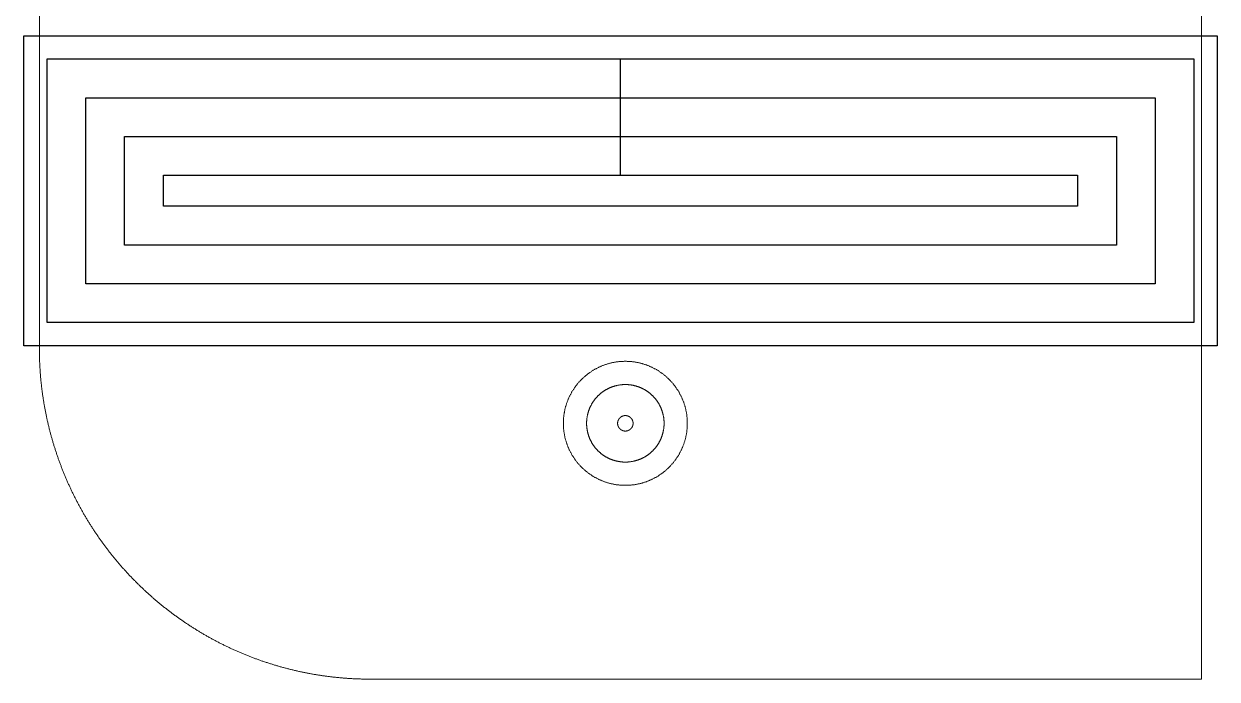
# Model space of a CAD drawing. Header units: millimetres. Extents: x 64 to 413, y 70 to 397.
# Drawn here: x 66.3 to 143.3, y 217.4 to 259.7 of the extents above; entities that cross this region are included whole.
import ezdxf

# ---------------------------------------------------------------- set-up
doc = ezdxf.new("R2010")
doc.units = ezdxf.units.MM
doc.layers.add('BOT_Full_CutOut_90', color=7, linetype='Continuous')
doc.layers.add('TOP_Full_CutOut_90_1', color=7, linetype='Continuous', lineweight=18)
doc.layers.add('TOP_Full_CutOut_90_2', color=7, linetype='Continuous', lineweight=18)

# ---------------------------------------------------------------- blocks, each defined once
blk = doc.blocks.new('Block')
at = {"layer": 'BOT_Full_CutOut_90'}
blk.add_lwpolyline([(104.778869, 249.946576), (134.278869, 249.946576), (134.278869, 247.946576), (75.278869, 247.946576), (75.278869, 249.946576), (104.778869, 249.946576), (104.778869, 252.446576), (136.778869, 252.446576), (136.778869, 245.446576), (72.778869, 245.446576), (72.778869, 252.446576), (104.778869, 252.446576), (104.778869, 254.946576), (139.278869, 254.946576), (139.278869, 242.946576), (70.278869, 242.946576), (70.278869, 254.946576), (104.778869, 254.946576), (104.778869, 257.446576), (141.778869, 257.446576), (141.778869, 240.446576), (67.778869, 240.446576), (67.778869, 257.446576), (104.778869, 257.446576)], dxfattribs=at)

msp = doc.modelspace()

# ---------------------------------------------------------------- linework, layer by layer
at = {"layer": 'BOT_Full_CutOut_90'}
msp.add_lwpolyline([(143.278869, 238.946576), (66.278869, 238.946576), (66.278869, 258.946576), (143.278869, 258.946576), (143.278869, 238.946576)], dxfattribs=at)
at = {"layer": 'TOP_Full_CutOut_90_1'}
for points in [[(109.091437, 233.946576), (109.091218, 233.904689), (109.09056, 233.862808), (109.089463, 233.820932), (109.087929, 233.779071), (109.085956, 233.737236), (109.083544, 233.695417), (109.080695, 233.653623), (109.077409, 233.611865), (109.073686, 233.570149), (109.069525, 233.528469), (109.064928, 233.486829), (109.059896, 233.445246), (109.054428, 233.403714), (109.048526, 233.362244), (109.042192, 233.320846), (109.035422, 233.279509), (109.028219, 233.238239), (109.020587, 233.197057), (109.012522, 233.155956), (109.004027, 233.114932), (108.995105, 233.074009), (108.985753, 233.033178), (108.975974, 232.992445), (108.965771, 232.951825), (108.955142, 232.911308), (108.944089, 232.870906), (108.932613, 232.830622), (108.920716, 232.790457), (108.908399, 232.75042), (108.895663, 232.710514), (108.882511, 232.670745), (108.868945, 232.631121), (108.854962, 232.591635), (108.840566, 232.552297), (108.825761, 232.513116), (108.810544, 232.474086), (108.79492, 232.43522), (108.778893, 232.396527), (108.762458, 232.357997), (108.74562, 232.319639), (108.728385, 232.281467), (108.710748, 232.243471), (108.692713, 232.205661), (108.674287, 232.168048), (108.655466, 232.130627), (108.636253, 232.093401), (108.616655, 232.056386), (108.596666, 232.019574), (108.576295, 231.982972), (108.555543, 231.94659), (108.534409, 231.910425), (108.512899, 231.874484), (108.491011, 231.838766), (108.468753, 231.803282), (108.446124, 231.768036), (108.423126, 231.733024), (108.399766, 231.69826), (108.376039, 231.663739), (108.351953, 231.629467), (108.327508, 231.595448), (108.302711, 231.561691), (108.277564, 231.528197), (108.252065, 231.494967), (108.226218, 231.462003), (108.200027, 231.429311), (108.173496, 231.396897), (108.146627, 231.364763), (108.119423, 231.33291), (108.091888, 231.301346), (108.064025, 231.270073), (108.035833, 231.239092), (108.007317, 231.208405), (107.978484, 231.17802), (107.949338, 231.147943), (107.919874, 231.118171), (107.890099, 231.088706), (107.860017, 231.059554), (107.829632, 231.03072), (107.798951, 231.002209), (107.76797, 230.974019), (107.736691, 230.94615), (107.705128, 230.918616), (107.673278, 230.891413), (107.641142, 230.864543), (107.608729, 230.838014), (107.576039, 230.811824), (107.543077, 230.785978), (107.509845, 230.760479), (107.476346, 230.735327), (107.442589, 230.71053), (107.408572, 230.686086), (107.374301, 230.662), (107.339786, 230.638279), (107.305018, 230.614916), (107.270005, 230.591917), (107.234754, 230.569286), (107.199271, 230.547027), (107.163563, 230.525145), (107.127619, 230.503634), (107.09145, 230.482498), (107.055064, 230.461744), (107.018466, 230.441374), (106.981654, 230.421386), (106.944635, 230.401785), (106.907415, 230.382575), (106.869993, 230.363754), (106.832377, 230.345326), (106.794569, 230.327292), (106.756573, 230.309655), (106.718399, 230.292419), (106.680047, 230.275583), (106.641516, 230.259149), (106.602818, 230.243119), (106.563952, 230.227496), (106.524925, 230.212279), (106.485745, 230.197474), (106.446408, 230.183079), (106.406923, 230.169097), (106.367291, 230.155528), (106.327522, 230.142375), (106.287621, 230.129641), (106.247584, 230.117324), (106.207421, 230.105427), (106.167139, 230.093953), (106.126736, 230.0829), (106.086217, 230.07227), (106.04559, 230.062065), (106.004862, 230.052287), (105.964032, 230.042936), (105.923105, 230.034012), (105.882089, 230.025519), (105.840984, 230.017454), (105.799796, 230.00982), (105.758536, 230.002619), (105.717199, 229.99585), (105.67579, 229.989514), (105.634321, 229.983611), (105.592794, 229.978144), (105.551211, 229.973112), (105.509577, 229.968516), (105.467897, 229.964356), (105.42617, 229.960632), (105.384412, 229.957345), (105.342629, 229.954496), (105.300809, 229.952086), (105.258964, 229.950112), (105.217108, 229.948577), (105.175232, 229.947481), (105.133351, 229.946822), (105.091464, 229.946604), (105.049578, 229.946822), (105.007697, 229.947481), (104.965821, 229.948577), (104.923965, 229.950112), (104.88212, 229.952086), (104.8403, 229.954496), (104.798517, 229.957345), (104.756759, 229.960632), (104.715032, 229.964356), (104.673352, 229.968516), (104.631718, 229.973112), (104.590135, 229.978144), (104.548608, 229.983611), (104.507139, 229.989514), (104.46573, 229.99585), (104.424393, 230.002619), (104.383133, 230.00982), (104.341945, 230.017454), (104.30084, 230.025519), (104.259824, 230.034012), (104.218897, 230.042936), (104.178067, 230.052287), (104.137339, 230.062065), (104.096712, 230.07227), (104.056193, 230.0829), (104.01579, 230.093953), (103.975508, 230.105427), (103.935345, 230.117324), (103.895308, 230.129641), (103.855407, 230.142375), (103.815638, 230.155528), (103.776006, 230.169097), (103.736521, 230.183079), (103.697184, 230.197474), (103.658004, 230.212279), (103.618977, 230.227496), (103.580111, 230.243119), (103.541413, 230.259149), (103.502882, 230.275583), (103.46453, 230.292419), (103.426356, 230.309655), (103.38836, 230.327292), (103.350552, 230.345326), (103.312936, 230.363754), (103.275514, 230.382575), (103.238294, 230.401785), (103.201275, 230.421386), (103.164463, 230.441374), (103.127865, 230.461744), (103.091479, 230.482498), (103.05531, 230.503634), (103.019366, 230.525145), (102.983658, 230.547027), (102.948175, 230.569286), (102.912924, 230.591917), (102.877911, 230.614916), (102.843143, 230.638279), (102.808628, 230.662), (102.774357, 230.686086), (102.74034, 230.71053), (102.706583, 230.735327), (102.673084, 230.760479), (102.639852, 230.785978), (102.60689, 230.811824), (102.5742, 230.838014), (102.541787, 230.864543), (102.509651, 230.891413), (102.477801, 230.918616), (102.446238, 230.94615), (102.414959, 230.974019), (102.383978, 231.002209), (102.353297, 231.03072), (102.322912, 231.059554), (102.29283, 231.088706), (102.263055, 231.118171), (102.233591, 231.147943), (102.204445, 231.17802), (102.175612, 231.208405), (102.147096, 231.239092), (102.118904, 231.270073), (102.091041, 231.301346), (102.063506, 231.33291), (102.036302, 231.364763), (102.009433, 231.396897), (101.982902, 231.429311), (101.956711, 231.462003), (101.930864, 231.494967), (101.905365, 231.528197), (101.880218, 231.561691), (101.855421, 231.595448), (101.830976, 231.629467), (101.80689, 231.663739), (101.783163, 231.69826), (101.759803, 231.733024), (101.736805, 231.768036), (101.714176, 231.803282), (101.691918, 231.838766), (101.67003, 231.874484), (101.64852, 231.910425), (101.627386, 231.94659), (101.606634, 231.982972), (101.586263, 232.019574), (101.566274, 232.056386), (101.546676, 232.093401), (101.527463, 232.130627), (101.508642, 232.168048), (101.490216, 232.205661), (101.472181, 232.243471), (101.454544, 232.281467), (101.437309, 232.319639), (101.420471, 232.357997), (101.404036, 232.396527), (101.388009, 232.43522), (101.372385, 232.474086), (101.357168, 232.513116), (101.342363, 232.552297), (101.327967, 232.591635), (101.313984, 232.631121), (101.300418, 232.670745), (101.287266, 232.710514), (101.27453, 232.75042), (101.262213, 232.790457), (101.250316, 232.830622), (101.23884, 232.870906), (101.227787, 232.911308), (101.217158, 232.951825), (101.206955, 232.992445), (101.197176, 233.033178), (101.187824, 233.074009), (101.178902, 233.114932), (101.170407, 233.155956), (101.162342, 233.197057), (101.15471, 233.238239), (101.147507, 233.279509), (101.140737, 233.320846), (101.134403, 233.362244), (101.128501, 233.403714), (101.123033, 233.445246), (101.118001, 233.486829), (101.113404, 233.528469), (101.109243, 233.570149), (101.10552, 233.611865), (101.102234, 233.653623), (101.099385, 233.695417), (101.096973, 233.737236), (101.095, 233.779071), (101.093466, 233.820932), (101.092369, 233.862808), (101.091711, 233.904689), (101.091492, 233.946576), (101.091711, 233.988463), (101.092369, 234.030343), (101.093466, 234.07222), (101.095, 234.114081), (101.096973, 234.155916), (101.099385, 234.197735), (101.102234, 234.239528), (101.10552, 234.281286), (101.109244, 234.323003), (101.113404, 234.364684), (101.118001, 234.406323), (101.123033, 234.447906), (101.128501, 234.489438), (101.134403, 234.530908), (101.140737, 234.572306), (101.147507, 234.613643), (101.15471, 234.654913), (101.162342, 234.696095), (101.170407, 234.737196), (101.178902, 234.77822), (101.187824, 234.819143), (101.197176, 234.859974), (101.206955, 234.900707), (101.217158, 234.941327), (101.227787, 234.981844), (101.23884, 235.022246), (101.250316, 235.06253), (101.262213, 235.102695), (101.27453, 235.142732), (101.287266, 235.182638), (101.300418, 235.222407), (101.313984, 235.262031), (101.327967, 235.301517), (101.342363, 235.340855), (101.357168, 235.380036), (101.372385, 235.419066), (101.388009, 235.457932), (101.404036, 235.496625), (101.42047, 235.535153), (101.437309, 235.573512), (101.454545, 235.611687), (101.472181, 235.649681), (101.490216, 235.687491), (101.508642, 235.725104), (101.527462, 235.762523), (101.546676, 235.79975), (101.566274, 235.836766), (101.586263, 235.873577), (101.606635, 235.910182), (101.627386, 235.946562), (101.64852, 235.982727), (101.67003, 236.018668), (101.691917, 236.054384), (101.714176, 236.089869), (101.736805, 236.125116), (101.759801, 236.160125), (101.783165, 236.194894), (101.806891, 236.229416), (101.830974, 236.263683), (101.855421, 236.297703), (101.880218, 236.331461), (101.905365, 236.364954), (101.930866, 236.398188), (101.956711, 236.431149), (101.982902, 236.463841), (102.009433, 236.496255), (102.036302, 236.528389), (102.063506, 236.560242), (102.091041, 236.591806), (102.118904, 236.623079), (102.147096, 236.65406), (102.175612, 236.684747), (102.204442, 236.715129), (102.233591, 236.745208), (102.263057, 236.774984), (102.29283, 236.804446), (102.322912, 236.833598), (102.353297, 236.862432), (102.383978, 236.890943), (102.414959, 236.919133), (102.446238, 236.947002), (102.477801, 236.974536), (102.509651, 237.001739), (102.541787, 237.028609), (102.5742, 237.055138), (102.60689, 237.081328), (102.639852, 237.107174), (102.673084, 237.132673), (102.706583, 237.157825), (102.74034, 237.182622), (102.774354, 237.207063), (102.808624, 237.231149), (102.843146, 237.254875), (102.877915, 237.278239), (102.912924, 237.301235), (102.948171, 237.323864), (102.983654, 237.346122), (103.01937, 237.368009), (103.055314, 237.38952), (103.091479, 237.410654), (103.127865, 237.431408), (103.164463, 237.451778), (103.201275, 237.471766), (103.238294, 237.491367), (103.275514, 237.510577), (103.312936, 237.529398), (103.350552, 237.547826), (103.38836, 237.56586), (103.426356, 237.583497), (103.46453, 237.600733), (103.502882, 237.617569), (103.541409, 237.634002), (103.580111, 237.650032), (103.618981, 237.665658), (103.657999, 237.680871), (103.697184, 237.695677), (103.736526, 237.710074), (103.776006, 237.724055), (103.815638, 237.737624), (103.855407, 237.750777), (103.895308, 237.763511), (103.935345, 237.775828), (103.975508, 237.787725), (104.01579, 237.799199), (104.056193, 237.810252), (104.096712, 237.820882), (104.137339, 237.831087), (104.178067, 237.840865), (104.218897, 237.850216), (104.259824, 237.85914), (104.30084, 237.867633), (104.341945, 237.875698), (104.383133, 237.883332), (104.424393, 237.890533), (104.46573, 237.897302), (104.507139, 237.903638), (104.548608, 237.909541), (104.590135, 237.915008), (104.631718, 237.92004), (104.673352, 237.924636), (104.715032, 237.928796), (104.756754, 237.93252), (104.798517, 237.935806), (104.840305, 237.938656), (104.88212, 237.941066), (104.923965, 237.94304), (104.965821, 237.944575), (105.007691, 237.945671), (105.049578, 237.946329), (105.091464, 237.946548), (105.133351, 237.946329), (105.175238, 237.945671), (105.217108, 237.944575), (105.258964, 237.94304), (105.300809, 237.941066), (105.342624, 237.938656), (105.384412, 237.935806), (105.426175, 237.93252), (105.467897, 237.928796), (105.509577, 237.924636), (105.551211, 237.92004), (105.592794, 237.915008), (105.634321, 237.909541), (105.67579, 237.903638), (105.717199, 237.897302), (105.758536, 237.890533), (105.799796, 237.883332), (105.840984, 237.875698), (105.882089, 237.867633), (105.923105, 237.85914), (105.964032, 237.850216), (106.004862, 237.840865), (106.04559, 237.831087), (106.086217, 237.820882), (106.126736, 237.810252), (106.167139, 237.799199), (106.207421, 237.787725), (106.247584, 237.775828), (106.287621, 237.763511), (106.327522, 237.750777), (106.367291, 237.737624), (106.406923, 237.724055), (106.446403, 237.710074), (106.485745, 237.695677), (106.52493, 237.680871), (106.563948, 237.665658), (106.602818, 237.650032), (106.64152, 237.634002), (106.680047, 237.617569), (106.718399, 237.600733), (106.756573, 237.583497), (106.794569, 237.56586), (106.832377, 237.547826), (106.869993, 237.529398), (106.907415, 237.510577), (106.944635, 237.491367), (106.981654, 237.471766), (107.018466, 237.451778), (107.055064, 237.431408), (107.09145, 237.410654), (107.127615, 237.38952), (107.163559, 237.368009), (107.199275, 237.346122), (107.234758, 237.323864), (107.270005, 237.301235), (107.305014, 237.278239), (107.339783, 237.254875), (107.374305, 237.231149), (107.408575, 237.207063), (107.442589, 237.182622), (107.476346, 237.157825), (107.509845, 237.132673), (107.543077, 237.107174), (107.576039, 237.081328), (107.608729, 237.055138), (107.641142, 237.028609), (107.673278, 237.001739), (107.705128, 236.974536), (107.736691, 236.947002), (107.76797, 236.919133), (107.798951, 236.890943), (107.829632, 236.862432), (107.860017, 236.833598), (107.890099, 236.804446), (107.919872, 236.774984), (107.949338, 236.745208), (107.978487, 236.715129), (108.007317, 236.684747), (108.035833, 236.65406), (108.064025, 236.623079), (108.091888, 236.591806), (108.119423, 236.560242), (108.146627, 236.528389), (108.173496, 236.496255), (108.200027, 236.463841), (108.226218, 236.431149), (108.252063, 236.398188), (108.277564, 236.364954), (108.302711, 236.331461), (108.327508, 236.297703), (108.351955, 236.263683), (108.376038, 236.229416), (108.399764, 236.194894), (108.423128, 236.160125), (108.446124, 236.125116), (108.468753, 236.089869), (108.491012, 236.054384), (108.512899, 236.018668), (108.534409, 235.982727), (108.555543, 235.946562), (108.576294, 235.910182), (108.596666, 235.873577), (108.616655, 235.836766), (108.636253, 235.79975), (108.655467, 235.762523), (108.674287, 235.725104), (108.692713, 235.687491), (108.710748, 235.649681), (108.728384, 235.611687), (108.74562, 235.573512), (108.762459, 235.535153), (108.778893, 235.496625), (108.79492, 235.457932), (108.810544, 235.419066), (108.825761, 235.380036), (108.840566, 235.340855), (108.854962, 235.301517), (108.868945, 235.262031), (108.882511, 235.222407), (108.895663, 235.182638), (108.908399, 235.142732), (108.920716, 235.102695), (108.932613, 235.06253), (108.944089, 235.022246), (108.955142, 234.981844), (108.965771, 234.941327), (108.975974, 234.900707), (108.985753, 234.859974), (108.995105, 234.819143), (109.004027, 234.77822), (109.012522, 234.737196), (109.020587, 234.696095), (109.028219, 234.654913), (109.035422, 234.613643), (109.042192, 234.572306), (109.048526, 234.530908), (109.054428, 234.489438), (109.059896, 234.447906), (109.064928, 234.406323), (109.069525, 234.364684), (109.073685, 234.323003), (109.077409, 234.281286), (109.080695, 234.239528), (109.083544, 234.197735), (109.085956, 234.155916), (109.087929, 234.114081), (109.089463, 234.07222), (109.09056, 234.030343), (109.091218, 233.988463), (109.091437, 233.946576)], [(107.591416, 233.946576), (107.591279, 233.920397), (107.590868, 233.894221), (107.590183, 233.868051), (107.589223, 233.841889), (107.58799, 233.815739), (107.586483, 233.789603), (107.584703, 233.763484), (107.582649, 233.737385), (107.580321, 233.71131), (107.577721, 233.68526), (107.574849, 233.659239), (107.571703, 233.633249), (107.568286, 233.607294), (107.564598, 233.581375), (107.560638, 233.555497), (107.556407, 233.529662), (107.551906, 233.503873), (107.547135, 233.478132), (107.542095, 233.452442), (107.536786, 233.426807), (107.531209, 233.401228), (107.525365, 233.37571), (107.519253, 233.350254), (107.512876, 233.324863), (107.506233, 233.299541), (107.499325, 233.274289), (107.492152, 233.249112), (107.484717, 233.22401), (107.477019, 233.198988), (107.46906, 233.174048), (107.46084, 233.149193), (107.45236, 233.124425), (107.443621, 233.099747), (107.434624, 233.075163), (107.425371, 233.050673), (107.415861, 233.026282), (107.406096, 233.001992), (107.396078, 232.977806), (107.385807, 232.953725), (107.375284, 232.929754), (107.364511, 232.905894), (107.353489, 232.882148), (107.342218, 232.858519), (107.330701, 232.835009), (107.318938, 232.811622), (107.306931, 232.788358), (107.294681, 232.765222), (107.282189, 232.742215), (107.269457, 232.71934), (107.256486, 232.6966), (107.243278, 232.673997), (107.229834, 232.651533), (107.216155, 232.629212), (107.202244, 232.607035), (107.188101, 232.585005), (107.173728, 232.563124), (107.159126, 232.541395), (107.144298, 232.519819), (107.129245, 232.498401), (107.113968, 232.477141), (107.09847, 232.456042), (107.082751, 232.435107), (107.066814, 232.414338), (107.05066, 232.393736), (107.034292, 232.373305), (107.017711, 232.353047), (107.000918, 232.332963), (106.983916, 232.313056), (106.966706, 232.293328), (106.949291, 232.273782), (106.931672, 232.254419), (106.913851, 232.235241), (106.89583, 232.216251), (106.877612, 232.197451), (106.859197, 232.178843), (106.840589, 232.160429), (106.821789, 232.14221), (106.802799, 232.124189), (106.783622, 232.106369), (106.764259, 232.08875), (106.744712, 232.071334), (106.724985, 232.054125), (106.705078, 232.037123), (106.684994, 232.02033), (106.664735, 232.003748), (106.644304, 231.98738), (106.623703, 231.971226), (106.602933, 231.955289), (106.581998, 231.939571), (106.560899, 231.924072), (106.53964, 231.908796), (106.518221, 231.893742), (106.496646, 231.878914), (106.474917, 231.864313), (106.453036, 231.84994), (106.431006, 231.835797), (106.408829, 231.821885), (106.386507, 231.808206), (106.364044, 231.794762), (106.34144, 231.781554), (106.3187, 231.768583), (106.295825, 231.755851), (106.272819, 231.74336), (106.249682, 231.73111), (106.226419, 231.719103), (106.203031, 231.70734), (106.179521, 231.695822), (106.155892, 231.684552), (106.132146, 231.673529), (106.108287, 231.662756), (106.084315, 231.652234), (106.060235, 231.641962), (106.036048, 231.631944), (106.011758, 231.622179), (105.987367, 231.61267), (105.962878, 231.603416), (105.938293, 231.594419), (105.913615, 231.58568), (105.888847, 231.577201), (105.863992, 231.56898), (105.839052, 231.561021), (105.81403, 231.553323), (105.788929, 231.545888), (105.763751, 231.538716), (105.7385, 231.531808), (105.713177, 231.525165), (105.687787, 231.518787), (105.662331, 231.512676), (105.636812, 231.506831), (105.611234, 231.501254), (105.585598, 231.495945), (105.559909, 231.490905), (105.534168, 231.486134), (105.508378, 231.481633), (105.482543, 231.477403), (105.456665, 231.473443), (105.430747, 231.469754), (105.404792, 231.466337), (105.378802, 231.463192), (105.352781, 231.460319), (105.326731, 231.457719), (105.300655, 231.455392), (105.274556, 231.453338), (105.248438, 231.451557), (105.222302, 231.45005), (105.196152, 231.448817), (105.16999, 231.447858), (105.14382, 231.447172), (105.117643, 231.446761), (105.091464, 231.446624), (105.065286, 231.446761), (105.039109, 231.447172), (105.012939, 231.447858), (104.986777, 231.448817), (104.960627, 231.45005), (104.934491, 231.451557), (104.908373, 231.453338), (104.882274, 231.455392), (104.856198, 231.457719), (104.830148, 231.460319), (104.804127, 231.463192), (104.778137, 231.466337), (104.752182, 231.469754), (104.726264, 231.473443), (104.700386, 231.477403), (104.674551, 231.481633), (104.648761, 231.486134), (104.62302, 231.490905), (104.597331, 231.495945), (104.571695, 231.501254), (104.546117, 231.506831), (104.520598, 231.512676), (104.495142, 231.518787), (104.469752, 231.525165), (104.444429, 231.531808), (104.419178, 231.538716), (104.394, 231.545888), (104.368899, 231.553323), (104.343877, 231.561021), (104.318937, 231.56898), (104.294082, 231.577201), (104.269314, 231.58568), (104.244636, 231.594419), (104.220051, 231.603416), (104.195562, 231.61267), (104.171171, 231.622179), (104.146881, 231.631944), (104.122694, 231.641962), (104.098614, 231.652234), (104.074642, 231.662756), (104.050783, 231.673529), (104.027037, 231.684552), (104.003408, 231.695822), (103.979898, 231.70734), (103.95651, 231.719103), (103.933247, 231.73111), (103.91011, 231.74336), (103.887104, 231.755851), (103.864229, 231.768583), (103.841489, 231.781554), (103.818885, 231.794762), (103.796422, 231.808206), (103.7741, 231.821885), (103.751923, 231.835797), (103.729893, 231.84994), (103.708012, 231.864313), (103.686283, 231.878914), (103.664708, 231.893742), (103.643289, 231.908796), (103.62203, 231.924072), (103.600931, 231.939571), (103.579996, 231.955289), (103.559226, 231.971226), (103.538625, 231.98738), (103.518194, 232.003748), (103.497935, 232.02033), (103.477851, 232.037123), (103.457944, 232.054125), (103.438217, 232.071334), (103.41867, 232.08875), (103.399307, 232.106369), (103.38013, 232.124189), (103.36114, 232.14221), (103.34234, 232.160429), (103.323732, 232.178843), (103.305317, 232.197451), (103.287099, 232.216251), (103.269078, 232.235241), (103.251257, 232.254419), (103.233638, 232.273782), (103.216223, 232.293328), (103.199013, 232.313056), (103.182011, 232.332963), (103.165218, 232.353047), (103.148637, 232.373305), (103.132269, 232.393736), (103.116115, 232.414338), (103.100178, 232.435107), (103.084459, 232.456042), (103.068961, 232.477141), (103.053684, 232.498401), (103.038631, 232.519819), (103.023803, 232.541395), (103.009201, 232.563124), (102.994828, 232.585005), (102.980685, 232.607035), (102.966774, 232.629212), (102.953095, 232.651533), (102.939651, 232.673997), (102.926443, 232.6966), (102.913472, 232.71934), (102.90074, 232.742215), (102.888248, 232.765222), (102.875998, 232.788358), (102.863991, 232.811622), (102.852228, 232.835009), (102.840711, 232.858519), (102.82944, 232.882148), (102.818418, 232.905894), (102.807645, 232.929754), (102.797122, 232.953725), (102.786851, 232.977806), (102.776833, 233.001992), (102.767068, 233.026282), (102.757558, 233.050673), (102.748305, 233.075163), (102.739308, 233.099747), (102.730569, 233.124425), (102.722089, 233.149193), (102.713869, 233.174048), (102.70591, 233.198988), (102.698212, 233.22401), (102.690777, 233.249112), (102.683604, 233.274289), (102.676696, 233.299541), (102.670053, 233.324863), (102.663676, 233.350254), (102.657564, 233.37571), (102.65172, 233.401228), (102.646143, 233.426807), (102.640834, 233.452442), (102.635794, 233.478132), (102.631023, 233.503873), (102.626522, 233.529662), (102.622291, 233.555497), (102.618331, 233.581375), (102.614643, 233.607294), (102.611225, 233.633249), (102.60808, 233.659239), (102.605208, 233.68526), (102.602608, 233.71131), (102.60028, 233.737385), (102.598226, 233.763484), (102.596446, 233.789603), (102.594939, 233.815739), (102.593706, 233.841889), (102.592746, 233.868051), (102.592061, 233.894221), (102.59165, 233.920397), (102.591513, 233.946576), (102.59165, 233.972755), (102.592061, 233.998931), (102.592746, 234.025101), (102.593706, 234.051263), (102.594939, 234.077413), (102.596446, 234.103549), (102.598226, 234.129668), (102.60028, 234.155767), (102.602608, 234.181842), (102.605208, 234.207892), (102.60808, 234.233913), (102.611225, 234.259903), (102.614643, 234.285858), (102.618331, 234.311776), (102.622291, 234.337655), (102.626522, 234.36349), (102.631023, 234.389279), (102.635794, 234.41502), (102.640834, 234.44071), (102.646143, 234.466345), (102.65172, 234.491924), (102.657564, 234.517442), (102.663676, 234.542898), (102.670053, 234.568289), (102.676696, 234.593611), (102.683604, 234.618863), (102.690777, 234.64404), (102.698212, 234.669142), (102.70591, 234.694164), (102.713869, 234.719104), (102.722089, 234.743959), (102.730569, 234.768727), (102.739308, 234.793404), (102.748305, 234.817989), (102.757558, 234.842479), (102.767068, 234.86687), (102.776833, 234.89116), (102.786851, 234.915346), (102.797122, 234.939427), (102.807645, 234.963398), (102.818418, 234.987258), (102.82944, 235.011004), (102.840711, 235.034633), (102.852228, 235.058142), (102.863991, 235.08153), (102.875998, 235.104794), (102.888248, 235.12793), (102.90074, 235.150937), (102.913472, 235.173812), (102.926443, 235.196552), (102.939651, 235.219155), (102.953095, 235.241619), (102.966774, 235.26394), (102.980685, 235.286117), (102.994828, 235.308147), (103.009201, 235.330028), (103.023803, 235.351757), (103.038631, 235.373332), (103.053684, 235.394751), (103.068961, 235.416011), (103.084459, 235.437109), (103.100178, 235.458045), (103.116115, 235.478814), (103.132269, 235.499415), (103.148637, 235.519847), (103.165218, 235.540105), (103.182011, 235.560189), (103.199013, 235.580096), (103.216223, 235.599824), (103.233638, 235.61937), (103.251257, 235.638733), (103.269078, 235.657911), (103.287099, 235.676901), (103.305317, 235.695701), (103.323732, 235.714309), (103.34234, 235.732723), (103.36114, 235.750942), (103.38013, 235.768962), (103.399307, 235.786783), (103.41867, 235.804402), (103.438217, 235.821817), (103.457944, 235.839027), (103.477851, 235.856029), (103.497935, 235.872822), (103.518194, 235.889403), (103.538625, 235.905772), (103.559226, 235.921925), (103.579996, 235.937862), (103.600931, 235.953581), (103.62203, 235.969079), (103.643289, 235.984356), (103.664708, 235.999409), (103.686283, 236.014238), (103.708012, 236.028839), (103.729893, 236.043212), (103.751923, 236.057355), (103.7741, 236.071267), (103.796422, 236.084945), (103.818885, 236.09839), (103.841489, 236.111598), (103.864229, 236.124569), (103.887104, 236.1373), (103.91011, 236.149792), (103.933247, 236.162042), (103.95651, 236.174049), (103.979898, 236.185812), (104.003408, 236.19733), (104.027037, 236.2086), (104.050783, 236.219622), (104.074642, 236.230396), (104.098614, 236.240918), (104.122694, 236.251189), (104.146881, 236.261208), (104.171171, 236.270972), (104.195562, 236.280482), (104.220051, 236.289736), (104.244636, 236.298733), (104.269314, 236.307471), (104.294082, 236.315951), (104.318937, 236.324171), (104.343877, 236.332131), (104.368899, 236.339829), (104.394, 236.347264), (104.419178, 236.354436), (104.444429, 236.361344), (104.469752, 236.367987), (104.495142, 236.374365), (104.520598, 236.380476), (104.546117, 236.386321), (104.571695, 236.391898), (104.597331, 236.397207), (104.62302, 236.402247), (104.648761, 236.407018), (104.674551, 236.411519), (104.700386, 236.415749), (104.726264, 236.419709), (104.752182, 236.423398), (104.778137, 236.426815), (104.804127, 236.42996), (104.830148, 236.432833), (104.856198, 236.435433), (104.882274, 236.43776), (104.908373, 236.439814), (104.934491, 236.441595), (104.960627, 236.443102), (104.986777, 236.444335), (105.012939, 236.445294), (105.039109, 236.44598), (105.065286, 236.446391), (105.091464, 236.446528), (105.117643, 236.446391), (105.14382, 236.44598), (105.16999, 236.445294), (105.196152, 236.444335), (105.222302, 236.443102), (105.248438, 236.441595), (105.274556, 236.439814), (105.300655, 236.43776), (105.326731, 236.435433), (105.352781, 236.432833), (105.378802, 236.42996), (105.404792, 236.426815), (105.430747, 236.423398), (105.456665, 236.419709), (105.482543, 236.415749), (105.508378, 236.411519), (105.534168, 236.407018), (105.559909, 236.402247), (105.585598, 236.397207), (105.611234, 236.391898), (105.636812, 236.386321), (105.662331, 236.380476), (105.687787, 236.374365), (105.713177, 236.367987), (105.7385, 236.361344), (105.763751, 236.354436), (105.788929, 236.347264), (105.81403, 236.339829), (105.839052, 236.332131), (105.863992, 236.324171), (105.888847, 236.315951), (105.913615, 236.307471), (105.938293, 236.298733), (105.962878, 236.289736), (105.987367, 236.280482), (106.011758, 236.270972), (106.036048, 236.261208), (106.060235, 236.251189), (106.084315, 236.240918), (106.108287, 236.230396), (106.132146, 236.219622), (106.155892, 236.2086), (106.179521, 236.19733), (106.203031, 236.185812), (106.226419, 236.174049), (106.249682, 236.162042), (106.272819, 236.149792), (106.295825, 236.1373), (106.3187, 236.124569), (106.34144, 236.111598), (106.364044, 236.09839), (106.386507, 236.084945), (106.408829, 236.071267), (106.431006, 236.057355), (106.453036, 236.043212), (106.474917, 236.028839), (106.496646, 236.014238), (106.518221, 235.999409), (106.53964, 235.984356), (106.560899, 235.969079), (106.581998, 235.953581), (106.602933, 235.937862), (106.623703, 235.921925), (106.644304, 235.905772), (106.664735, 235.889403), (106.684994, 235.872822), (106.705078, 235.856029), (106.724985, 235.839027), (106.744712, 235.821817), (106.764259, 235.804402), (106.783622, 235.786783), (106.802799, 235.768962), (106.821789, 235.750942), (106.840589, 235.732723), (106.859197, 235.714309), (106.877612, 235.695701), (106.89583, 235.676901), (106.913851, 235.657911), (106.931672, 235.638733), (106.949291, 235.61937), (106.966706, 235.599824), (106.983916, 235.580096), (107.000918, 235.560189), (107.017711, 235.540105), (107.034292, 235.519847), (107.05066, 235.499415), (107.066814, 235.478814), (107.082751, 235.458045), (107.09847, 235.437109), (107.113968, 235.416011), (107.129245, 235.394751), (107.144298, 235.373332), (107.159126, 235.351757), (107.173728, 235.330028), (107.188101, 235.308147), (107.202244, 235.286117), (107.216155, 235.26394), (107.229834, 235.241619), (107.243278, 235.219155), (107.256486, 235.196552), (107.269457, 235.173812), (107.282189, 235.150937), (107.294681, 235.12793), (107.306931, 235.104794), (107.318938, 235.08153), (107.330701, 235.058142), (107.342218, 235.034633), (107.353489, 235.011004), (107.364511, 234.987258), (107.375284, 234.963398), (107.385807, 234.939427), (107.396078, 234.915346), (107.406096, 234.89116), (107.415861, 234.86687), (107.425371, 234.842479), (107.434624, 234.817989), (107.443621, 234.793404), (107.45236, 234.768727), (107.46084, 234.743959), (107.46906, 234.719104), (107.477019, 234.694164), (107.484717, 234.669142), (107.492152, 234.64404), (107.499325, 234.618863), (107.506233, 234.593611), (107.512876, 234.568289), (107.519253, 234.542898), (107.525365, 234.517442), (107.531209, 234.491924), (107.536786, 234.466345), (107.542095, 234.44071), (107.547135, 234.41502), (107.551906, 234.389279), (107.556407, 234.36349), (107.560638, 234.337655), (107.564598, 234.311776), (107.568286, 234.285858), (107.571703, 234.259903), (107.574849, 234.233913), (107.577721, 234.207892), (107.580321, 234.181842), (107.582649, 234.155767), (107.584703, 234.129668), (107.586483, 234.103549), (107.58799, 234.077413), (107.589223, 234.051263), (107.590183, 234.025101), (107.590868, 233.998931), (107.591279, 233.972755), (107.591416, 233.946576)], [(105.591389, 233.946576), (105.591362, 233.941341), (105.591279, 233.936106), (105.591142, 233.930873), (105.59095, 233.925641), (105.590704, 233.920412), (105.590402, 233.915185), (105.590046, 233.909962), (105.589636, 233.904743), (105.58917, 233.899529), (105.58865, 233.89432), (105.588076, 233.889116), (105.587447, 233.883919), (105.586764, 233.878728), (105.586026, 233.873545), (105.585234, 233.868371), (105.584388, 233.863204), (105.583488, 233.858047), (105.582534, 233.852899), (105.581526, 233.847762), (105.580464, 233.842636), (105.579349, 233.837521), (105.57818, 233.832418), (105.576958, 233.827327), (105.575683, 233.82225), (105.574354, 233.817186), (105.572973, 233.812136), (105.571539, 233.807101), (105.570052, 233.802082), (105.568513, 233.797078), (105.566921, 233.792091), (105.565277, 233.78712), (105.563581, 233.782167), (105.561834, 233.777233), (105.560035, 233.772316), (105.558184, 233.767419), (105.556282, 233.762541), (105.55433, 233.757684), (105.552326, 233.752847), (105.550272, 233.748032), (105.548168, 233.743238), (105.546014, 233.738467), (105.54381, 233.733718), (105.541556, 233.728993), (105.539253, 233.724292), (105.5369, 233.719615), (105.534499, 233.714963), (105.53205, 233.710336), (105.529552, 233.705735), (105.527006, 233.701161), (105.524412, 233.696614), (105.52177, 233.692094), (105.519082, 233.687602), (105.516347, 233.683138), (105.513565, 233.678703), (105.510736, 233.674298), (105.507862, 233.669922), (105.504942, 233.665577), (105.501977, 233.661262), (105.498967, 233.656979), (105.495912, 233.652728), (105.492813, 233.648509), (105.489669, 233.644322), (105.486482, 233.640169), (105.483252, 233.636049), (105.479979, 233.631963), (105.476663, 233.627912), (105.473305, 233.623896), (105.469905, 233.619915), (105.466463, 233.61597), (105.462981, 233.612061), (105.459457, 233.608189), (105.455894, 233.604354), (105.45229, 233.600557), (105.448647, 233.596797), (105.444964, 233.593076), (105.441243, 233.589394), (105.437484, 233.58575), (105.433686, 233.582147), (105.429851, 233.578583), (105.425979, 233.57506), (105.42207, 233.571577), (105.418125, 233.568136), (105.414145, 233.564736), (105.410128, 233.561378), (105.406077, 233.558062), (105.401991, 233.554788), (105.397872, 233.551558), (105.393718, 233.548371), (105.389532, 233.545228), (105.385313, 233.542129), (105.381061, 233.539074), (105.376778, 233.536063), (105.372464, 233.533098), (105.368118, 233.530178), (105.363743, 233.527304), (105.359337, 233.524476), (105.354903, 233.521694), (105.350439, 233.518958), (105.345947, 233.51627), (105.341427, 233.513629), (105.336879, 233.511035), (105.332305, 233.508489), (105.327704, 233.505991), (105.323078, 233.503541), (105.318425, 233.50114), (105.313748, 233.498788), (105.309047, 233.496485), (105.304322, 233.494231), (105.299573, 233.492027), (105.294802, 233.489872), (105.290008, 233.487768), (105.285193, 233.485714), (105.280356, 233.483711), (105.275499, 233.481758), (105.270621, 233.479856), (105.265724, 233.478006), (105.260808, 233.476207), (105.255873, 233.474459), (105.25092, 233.472763), (105.24595, 233.47112), (105.240962, 233.469528), (105.235959, 233.467989), (105.230939, 233.466502), (105.225904, 233.465067), (105.220854, 233.463686), (105.215791, 233.462358), (105.210713, 233.461082), (105.205623, 233.45986), (105.20052, 233.458691), (105.195405, 233.457576), (105.190278, 233.456514), (105.185141, 233.455507), (105.179993, 233.454552), (105.174836, 233.453652), (105.16967, 233.452806), (105.164495, 233.452014), (105.159312, 233.451277), (105.154122, 233.450594), (105.148924, 233.449965), (105.143721, 233.44939), (105.138512, 233.44887), (105.133297, 233.448405), (105.128078, 233.447994), (105.122855, 233.447638), (105.117629, 233.447337), (105.112399, 233.44709), (105.107168, 233.446898), (105.101934, 233.446761), (105.0967, 233.446679), (105.091464, 233.446651), (105.086229, 233.446679), (105.080995, 233.446761), (105.075761, 233.446898), (105.07053, 233.44709), (105.0653, 233.447337), (105.060074, 233.447638), (105.054851, 233.447994), (105.049632, 233.448405), (105.044417, 233.44887), (105.039208, 233.44939), (105.034005, 233.449965), (105.028807, 233.450594), (105.023617, 233.451277), (105.018434, 233.452014), (105.013259, 233.452806), (105.008093, 233.453652), (105.002936, 233.454552), (104.997788, 233.455507), (104.992651, 233.456514), (104.987524, 233.457576), (104.982409, 233.458691), (104.977306, 233.45986), (104.972216, 233.461082), (104.967138, 233.462358), (104.962075, 233.463686), (104.957025, 233.465067), (104.95199, 233.466502), (104.94697, 233.467989), (104.941967, 233.469528), (104.936979, 233.47112), (104.932009, 233.472763), (104.927056, 233.474459), (104.922121, 233.476207), (104.917205, 233.478006), (104.912308, 233.479856), (104.90743, 233.481758), (104.902573, 233.483711), (104.897736, 233.485714), (104.892921, 233.487768), (104.888127, 233.489872), (104.883356, 233.492027), (104.878607, 233.494231), (104.873882, 233.496485), (104.869181, 233.498788), (104.864504, 233.50114), (104.859851, 233.503541), (104.855225, 233.505991), (104.850624, 233.508489), (104.84605, 233.511035), (104.841502, 233.513629), (104.836982, 233.51627), (104.83249, 233.518958), (104.828026, 233.521694), (104.823592, 233.524476), (104.819186, 233.527304), (104.814811, 233.530178), (104.810465, 233.533098), (104.806151, 233.536063), (104.801868, 233.539074), (104.797616, 233.542129), (104.793397, 233.545228), (104.789211, 233.548371), (104.785057, 233.551558), (104.780938, 233.554788), (104.776852, 233.558062), (104.772801, 233.561378), (104.768784, 233.564736), (104.764804, 233.568136), (104.760859, 233.571577), (104.75695, 233.57506), (104.753078, 233.578583), (104.749243, 233.582147), (104.745445, 233.58575), (104.741686, 233.589394), (104.737965, 233.593076), (104.734282, 233.596797), (104.730639, 233.600557), (104.727035, 233.604354), (104.723472, 233.608189), (104.719948, 233.612061), (104.716466, 233.61597), (104.713024, 233.619915), (104.709624, 233.623896), (104.706266, 233.627912), (104.70295, 233.631963), (104.699677, 233.636049), (104.696447, 233.640169), (104.69326, 233.644322), (104.690116, 233.648509), (104.687017, 233.652728), (104.683962, 233.656979), (104.680952, 233.661262), (104.677987, 233.665577), (104.675067, 233.669922), (104.672193, 233.674298), (104.669364, 233.678703), (104.666582, 233.683138), (104.663847, 233.687602), (104.661159, 233.692094), (104.658517, 233.696614), (104.655923, 233.701161), (104.653377, 233.705735), (104.650879, 233.710336), (104.64843, 233.714963), (104.646029, 233.719615), (104.643676, 233.724292), (104.641373, 233.728993), (104.639119, 233.733718), (104.636915, 233.738467), (104.634761, 233.743238), (104.632657, 233.748032), (104.630603, 233.752847), (104.628599, 233.757684), (104.626646, 233.762541), (104.624745, 233.767419), (104.622894, 233.772316), (104.621095, 233.777233), (104.619348, 233.782167), (104.617652, 233.78712), (104.616008, 233.792091), (104.614416, 233.797078), (104.612877, 233.802082), (104.61139, 233.807101), (104.609956, 233.812136), (104.608575, 233.817186), (104.607246, 233.82225), (104.605971, 233.827327), (104.604749, 233.832418), (104.60358, 233.837521), (104.602465, 233.842636), (104.601403, 233.847762), (104.600395, 233.852899), (104.599441, 233.858047), (104.598541, 233.863204), (104.597695, 233.868371), (104.596903, 233.873545), (104.596165, 233.878728), (104.595482, 233.883919), (104.594853, 233.889116), (104.594279, 233.89432), (104.593759, 233.899529), (104.593293, 233.904743), (104.592883, 233.909962), (104.592527, 233.915185), (104.592225, 233.920412), (104.591979, 233.925641), (104.591787, 233.930873), (104.59165, 233.936106), (104.591567, 233.941341), (104.59154, 233.946576), (104.591567, 233.951811), (104.59165, 233.957046), (104.591787, 233.962279), (104.591979, 233.967511), (104.592225, 233.97274), (104.592527, 233.977966), (104.592883, 233.983189), (104.593293, 233.988409), (104.593759, 233.993623), (104.594279, 233.998832), (104.594853, 234.004036), (104.595482, 234.009233), (104.596165, 234.014423), (104.596903, 234.019606), (104.597695, 234.024781), (104.598541, 234.029948), (104.599441, 234.035105), (104.600395, 234.040252), (104.601403, 234.04539), (104.602465, 234.050516), (104.60358, 234.055631), (104.604749, 234.060734), (104.605971, 234.065825), (104.607246, 234.070902), (104.608575, 234.075966), (104.609956, 234.081016), (104.61139, 234.08605), (104.612877, 234.09107), (104.614416, 234.096074), (104.616008, 234.101061), (104.617652, 234.106031), (104.619348, 234.110984), (104.621095, 234.115919), (104.622894, 234.120836), (104.624745, 234.125733), (104.626646, 234.13061), (104.628599, 234.135468), (104.630603, 234.140304), (104.632657, 234.14512), (104.634761, 234.149914), (104.636915, 234.154685), (104.639119, 234.159433), (104.641373, 234.164159), (104.643676, 234.16886), (104.646029, 234.173537), (104.64843, 234.178189), (104.650879, 234.182816), (104.653377, 234.187416), (104.655923, 234.191991), (104.658517, 234.196538), (104.661159, 234.201058), (104.663847, 234.20555), (104.666582, 234.210014), (104.669364, 234.214449), (104.672193, 234.218854), (104.675067, 234.22323), (104.677987, 234.227575), (104.680952, 234.23189), (104.683962, 234.236173), (104.687017, 234.240424), (104.690116, 234.244643), (104.69326, 234.24883), (104.696447, 234.252983), (104.699677, 234.257103), (104.70295, 234.261189), (104.706266, 234.26524), (104.709624, 234.269256), (104.713024, 234.273237), (104.716466, 234.277182), (104.719948, 234.281091), (104.723472, 234.284963), (104.727035, 234.288798), (104.730639, 234.292595), (104.734282, 234.296355), (104.737965, 234.300076), (104.741686, 234.303758), (104.745445, 234.307402), (104.749243, 234.311005), (104.753078, 234.314569), (104.75695, 234.318092), (104.760859, 234.321575), (104.764804, 234.325016), (104.768784, 234.328416), (104.772801, 234.331774), (104.776852, 234.33509), (104.780938, 234.338363), (104.785057, 234.341594), (104.789211, 234.344781), (104.793397, 234.347924), (104.797616, 234.351023), (104.801868, 234.354078), (104.806151, 234.357088), (104.810465, 234.360054), (104.814811, 234.362974), (104.819186, 234.365848), (104.823592, 234.368676), (104.828026, 234.371458), (104.83249, 234.374193), (104.836982, 234.376882), (104.841502, 234.379523), (104.84605, 234.382117), (104.850624, 234.384663), (104.855225, 234.387161), (104.859851, 234.389611), (104.864504, 234.392012), (104.869181, 234.394364), (104.873882, 234.396667), (104.878607, 234.398921), (104.883356, 234.401125), (104.888127, 234.40328), (104.892921, 234.405384), (104.897736, 234.407438), (104.902573, 234.409441), (104.90743, 234.411394), (104.912308, 234.413296), (104.917205, 234.415146), (104.922121, 234.416945), (104.927056, 234.418693), (104.932009, 234.420389), (104.936979, 234.422032), (104.941967, 234.423624), (104.94697, 234.425163), (104.95199, 234.42665), (104.957025, 234.428084), (104.962075, 234.429466), (104.967138, 234.430794), (104.972216, 234.43207), (104.977306, 234.433292), (104.982409, 234.434461), (104.987524, 234.435576), (104.992651, 234.436637), (104.997788, 234.437645), (105.002936, 234.438599), (105.008093, 234.439499), (105.013259, 234.440345), (105.018434, 234.441137), (105.023617, 234.441875), (105.028807, 234.442558), (105.034005, 234.443187), (105.039208, 234.443762), (105.044417, 234.444282), (105.049632, 234.444747), (105.054851, 234.445158), (105.060074, 234.445514), (105.0653, 234.445815), (105.07053, 234.446062), (105.075761, 234.446254), (105.080995, 234.446391), (105.086229, 234.446473), (105.091464, 234.4465), (105.0967, 234.446473), (105.101934, 234.446391), (105.107168, 234.446254), (105.112399, 234.446062), (105.117629, 234.445815), (105.122855, 234.445514), (105.128078, 234.445158), (105.133297, 234.444747), (105.138512, 234.444282), (105.143721, 234.443762), (105.148924, 234.443187), (105.154122, 234.442558), (105.159312, 234.441875), (105.164495, 234.441137), (105.16967, 234.440345), (105.174836, 234.439499), (105.179993, 234.438599), (105.185141, 234.437645), (105.190278, 234.436637), (105.195405, 234.435576), (105.20052, 234.434461), (105.205623, 234.433292), (105.210713, 234.43207), (105.215791, 234.430794), (105.220854, 234.429466), (105.225904, 234.428084), (105.230939, 234.42665), (105.235959, 234.425163), (105.240962, 234.423624), (105.24595, 234.422032), (105.25092, 234.420389), (105.255873, 234.418693), (105.260808, 234.416945), (105.265724, 234.415146), (105.270621, 234.413296), (105.275499, 234.411394), (105.280356, 234.409441), (105.285193, 234.407438), (105.290008, 234.405384), (105.294802, 234.40328), (105.299573, 234.401125), (105.304322, 234.398921), (105.309047, 234.396667), (105.313748, 234.394364), (105.318425, 234.392012), (105.323078, 234.389611), (105.327704, 234.387161), (105.332305, 234.384663), (105.336879, 234.382117), (105.341427, 234.379523), (105.345947, 234.376882), (105.350439, 234.374193), (105.354903, 234.371458), (105.359337, 234.368676), (105.363743, 234.365848), (105.368118, 234.362974), (105.372464, 234.360054), (105.376778, 234.357088), (105.381061, 234.354078), (105.385313, 234.351023), (105.389532, 234.347924), (105.393718, 234.344781), (105.397872, 234.341594), (105.401991, 234.338363), (105.406077, 234.33509), (105.410128, 234.331774), (105.414145, 234.328416), (105.418125, 234.325016), (105.42207, 234.321575), (105.425979, 234.318092), (105.429851, 234.314569), (105.433686, 234.311005), (105.437484, 234.307402), (105.441243, 234.303758), (105.444964, 234.300076), (105.448647, 234.296355), (105.45229, 234.292595), (105.455894, 234.288798), (105.459457, 234.284963), (105.462981, 234.281091), (105.466463, 234.277182), (105.469905, 234.273237), (105.473305, 234.269256), (105.476663, 234.26524), (105.479979, 234.261189), (105.483252, 234.257103), (105.486482, 234.252983), (105.489669, 234.24883), (105.492813, 234.244643), (105.495912, 234.240424), (105.498967, 234.236173), (105.501977, 234.23189), (105.504942, 234.227575), (105.507862, 234.22323), (105.510736, 234.218854), (105.513565, 234.214449), (105.516347, 234.210014), (105.519082, 234.20555), (105.52177, 234.201058), (105.524412, 234.196538), (105.527006, 234.191991), (105.529552, 234.187416), (105.53205, 234.182816), (105.534499, 234.178189), (105.5369, 234.173537), (105.539253, 234.16886), (105.541556, 234.164159), (105.54381, 234.159433), (105.546014, 234.154685), (105.548168, 234.149914), (105.550272, 234.14512), (105.552326, 234.140304), (105.55433, 234.135468), (105.556282, 234.13061), (105.558184, 234.125733), (105.560035, 234.120836), (105.561834, 234.115919), (105.563581, 234.110984), (105.565277, 234.106031), (105.566921, 234.101061), (105.568513, 234.096074), (105.570052, 234.09107), (105.571539, 234.08605), (105.572973, 234.081016), (105.574354, 234.075966), (105.575683, 234.070902), (105.576958, 234.065825), (105.57818, 234.060734), (105.579349, 234.055631), (105.580464, 234.050516), (105.581526, 234.04539), (105.582534, 234.040252), (105.583488, 234.035105), (105.584388, 234.029948), (105.585234, 234.024781), (105.586026, 234.019606), (105.586764, 234.014423), (105.587447, 234.009233), (105.588076, 234.004036), (105.58865, 233.998832), (105.58917, 233.993623), (105.589636, 233.988409), (105.590046, 233.983189), (105.590402, 233.977966), (105.590704, 233.97274), (105.59095, 233.967511), (105.591142, 233.962279), (105.591279, 233.957046), (105.591362, 233.951811), (105.591389, 233.946576)]]:
    msp.add_lwpolyline(points, close=True, dxfattribs=at)
at = {"layer": 'TOP_Full_CutOut_90_2', "linetype": 'Continuous', "ltscale": 5}
msp.add_lwpolyline([(67.278869, 305.446576), (67.278869, 238.951514), (67.278547, 238.902539), (67.278325, 238.846661), (67.27825, 238.790782), (67.278321, 238.734904), (67.278538, 238.679026), (67.278902, 238.623148), (67.279412, 238.567272), (67.280068, 238.511398), (67.28087, 238.455525), (67.281819, 238.399655), (67.282914, 238.343787), (67.284155, 238.287922), (67.285542, 238.232061), (67.287076, 238.176203), (67.288756, 238.12035), (67.290582, 238.064502), (67.292554, 238.008658), (67.294673, 237.95282), (67.296937, 237.896987), (67.299348, 237.841161), (67.301905, 237.785341), (67.304608, 237.729528), (67.307457, 237.673722), (67.310453, 237.617924), (67.313594, 237.562134), (67.316881, 237.506352), (67.320315, 237.450579), (67.323894, 237.394816), (67.32762, 237.339061), (67.331491, 237.283317), (67.335508, 237.227583), (67.339672, 237.17186), (67.343981, 237.116148), (67.348436, 237.060447), (67.353036, 237.004759), (67.357783, 236.949082), (67.362675, 236.893418), (67.367713, 236.837767), (67.372897, 236.78213), (67.378226, 236.726506), (67.383701, 236.670897), (67.389321, 236.615302), (67.395087, 236.559721), (67.400999, 236.504156), (67.407055, 236.448607), (67.413258, 236.393074), (67.419605, 236.337557), (67.426098, 236.282057), (67.432737, 236.226575), (67.43952, 236.171109), (67.446449, 236.115662), (67.453523, 236.060233), (67.460742, 236.004823), (67.468106, 235.949432), (67.475614, 235.89406), (67.483268, 235.838709), (67.491067, 235.783377), (67.499011, 235.728066), (67.507099, 235.672776), (67.515332, 235.617507), (67.52371, 235.562261), (67.532232, 235.507036), (67.540899, 235.451834), (67.549711, 235.396654), (67.558666, 235.341498), (67.567767, 235.286366), (67.577011, 235.231257), (67.5864, 235.176173), (67.595933, 235.121114), (67.60561, 235.06608), (67.615431, 235.011071), (67.625396, 234.956088), (67.635505, 234.901132), (67.645758, 234.846202), (67.656154, 234.791299), (67.666694, 234.736424), (67.677378, 234.681576), (67.688206, 234.626757), (67.699177, 234.571966), (67.710291, 234.517204), (67.721549, 234.462471), (67.73295, 234.407768), (67.744494, 234.353095), (67.756181, 234.298453), (67.768011, 234.243841), (67.779984, 234.18926), (67.7921, 234.134711), (67.804359, 234.080194), (67.81676, 234.025709), (67.829304, 233.971257), (67.841991, 233.916838), (67.85482, 233.862452), (67.867791, 233.8081), (67.880905, 233.753782), (67.894161, 233.699498), (67.907558, 233.64525), (67.921098, 233.591037), (67.93478, 233.536859), (67.948603, 233.482717), (67.962568, 233.428612), (67.976675, 233.374544), (67.990923, 233.320512), (68.005313, 233.266518), (68.019844, 233.212562), (68.034516, 233.158644), (68.049329, 233.104765), (68.064283, 233.050925), (68.079379, 232.997124), (68.094615, 232.943363), (68.109991, 232.889642), (68.125508, 232.835961), (68.141166, 232.782321), (68.156964, 232.728722), (68.172903, 232.675165), (68.188981, 232.62165), (68.2052, 232.568177), (68.221558, 232.514747), (68.238057, 232.461359), (68.254695, 232.408015), (68.271472, 232.354715), (68.288389, 232.301459), (68.305446, 232.248247), (68.322642, 232.195081), (68.339977, 232.141959), (68.35745, 232.088883), (68.375063, 232.035853), (68.392815, 231.982869), (68.410705, 231.929932), (68.428734, 231.877042), (68.446901, 231.824199), (68.465206, 231.771404), (68.48365, 231.718657), (68.502231, 231.665959), (68.520951, 231.613309), (68.539808, 231.560708), (68.558803, 231.508158), (68.577935, 231.455657), (68.597205, 231.403206), (68.616612, 231.350806), (68.636156, 231.298457), (68.655838, 231.246159), (68.675656, 231.193913), (68.69561, 231.141719), (68.715702, 231.089577), (68.735929, 231.037489), (68.756293, 230.985453), (68.776794, 230.933471), (68.79743, 230.881542), (68.818202, 230.829668), (68.83911, 230.777849), (68.860153, 230.726084), (68.881332, 230.674375), (68.902646, 230.622721), (68.924095, 230.571123), (68.94568, 230.519582), (68.967399, 230.468097), (68.989253, 230.416669), (69.011241, 230.365299), (69.033364, 230.313986), (69.055621, 230.262732), (69.078012, 230.211536), (69.100538, 230.160399), (69.123197, 230.109321), (69.145989, 230.058302), (69.168915, 230.007343), (69.191975, 229.956445), (69.215167, 229.905607), (69.238493, 229.854829), (69.261952, 229.804114), (69.285543, 229.753459), (69.309267, 229.702867), (69.333123, 229.652337), (69.357111, 229.601869), (69.381231, 229.551465), (69.405483, 229.501124), (69.429867, 229.450846), (69.454383, 229.400633), (69.47903, 229.350484), (69.503808, 229.300399), (69.528717, 229.25038), (69.553757, 229.200426), (69.578927, 229.150537), (69.604229, 229.100715), (69.62966, 229.050959), (69.655222, 229.00127), (69.680913, 228.951648), (69.706735, 228.902094), (69.732686, 228.852607), (69.758767, 228.803188), (69.784977, 228.753838), (69.811316, 228.704557), (69.837784, 228.655344), (69.86438, 228.606202), (69.891105, 228.557129), (69.917959, 228.508126), (69.944941, 228.459193), (69.972051, 228.410332), (69.999288, 228.361541), (70.026654, 228.312822), (70.054146, 228.264175), (70.081767, 228.2156), (70.109514, 228.167097), (70.137388, 228.118667), (70.165388, 228.070311), (70.193515, 228.022028), (70.221769, 227.973818), (70.250149, 227.925683), (70.278654, 227.877622), (70.307285, 227.829636), (70.336042, 227.781725), (70.364924, 227.73389), (70.393931, 227.68613), (70.423064, 227.638447), (70.45232, 227.59084), (70.481702, 227.543309), (70.511208, 227.495856), (70.540838, 227.44848), (70.570591, 227.401182), (70.600469, 227.353962), (70.63047, 227.30682), (70.660594, 227.259757), (70.690842, 227.212774), (70.721212, 227.165869), (70.751705, 227.119044), (70.782321, 227.072299), (70.813059, 227.025634), (70.843919, 226.97905), (70.874901, 226.932547), (70.906004, 226.886126), (70.937229, 226.839785), (70.968575, 226.793527), (71.000042, 226.747351), (71.03163, 226.701258), (71.063338, 226.655247), (71.095167, 226.609319), (71.127116, 226.563475), (71.159184, 226.517715), (71.191373, 226.472039), (71.223681, 226.426447), (71.256108, 226.380941), (71.288654, 226.335519), (71.321319, 226.290182), (71.354103, 226.244931), (71.387005, 226.199766), (71.420025, 226.154688), (71.453163, 226.109696), (71.486418, 226.064791), (71.519791, 226.019973), (71.553282, 225.975243), (71.586889, 225.9306), (71.620613, 225.886046), (71.654454, 225.84158), (71.688411, 225.797203), (71.722484, 225.752915), (71.756672, 225.708716), (71.790977, 225.664607), (71.825396, 225.620588), (71.859931, 225.576659), (71.894581, 225.53282), (71.929345, 225.489073), (71.964224, 225.445417), (71.999217, 225.401852), (72.034324, 225.358379), (72.069545, 225.314998), (72.104879, 225.271709), (72.140326, 225.228513), (72.175886, 225.18541), (72.211559, 225.1424), (72.247344, 225.099484), (72.283242, 225.056661), (72.319252, 225.013933), (72.355373, 224.971299), (72.391606, 224.92876), (72.42795, 224.886316), (72.464405, 224.843967), (72.500971, 224.801714), (72.537647, 224.759556), (72.574434, 224.717495), (72.61133, 224.67553), (72.648337, 224.633662), (72.685453, 224.591891), (72.722678, 224.550217), (72.760012, 224.508641), (72.797454, 224.467163), (72.835005, 224.425783), (72.872665, 224.384501), (72.910432, 224.343318), (72.948307, 224.302234), (72.98629, 224.26125), (73.024379, 224.220365), (73.062576, 224.17958), (73.100879, 224.138895), (73.139288, 224.09831), (73.177804, 224.057826), (73.216426, 224.017443), (73.255153, 223.977161), (73.293985, 223.936981), (73.332923, 223.896903), (73.371965, 223.856927), (73.411112, 223.817053), (73.450363, 223.777281), (73.489718, 223.737613), (73.529177, 223.698048), (73.568739, 223.658586), (73.608404, 223.619228), (73.648172, 223.579974), (73.688043, 223.540824), (73.728017, 223.501778), (73.768092, 223.462838), (73.808269, 223.424002), (73.848548, 223.385272), (73.888928, 223.346648), (73.929409, 223.308129), (73.96999, 223.269716), (74.010672, 223.23141), (74.051455, 223.19321), (74.092337, 223.155117), (74.133318, 223.117132), (74.174399, 223.079254), (74.215579, 223.041483), (74.256858, 223.003821), (74.298235, 222.966266), (74.339711, 222.92882), (74.381284, 222.891483), (74.422955, 222.854255), (74.464723, 222.817136), (74.506588, 222.780126), (74.54855, 222.743226), (74.590609, 222.706437), (74.632763, 222.669757), (74.675014, 222.633188), (74.71736, 222.59673), (74.759801, 222.560382), (74.802337, 222.524146), (74.844969, 222.488021), (74.887694, 222.452008), (74.930514, 222.416107), (74.973427, 222.380319), (75.016434, 222.344643), (75.059535, 222.309079), (75.102728, 222.273628), (75.146014, 222.238291), (75.189392, 222.203067), (75.232863, 222.167957), (75.276425, 222.13296), (75.320078, 222.098078), (75.363823, 222.063311), (75.407659, 222.028657), (75.451585, 221.994119), (75.495601, 221.959696), (75.539708, 221.925388), (75.583904, 221.891196), (75.628189, 221.85712), (75.672564, 221.823159), (75.717027, 221.789315), (75.761579, 221.755588), (75.806219, 221.721977), (75.850947, 221.688483), (75.895762, 221.655107), (75.940664, 221.621848), (75.985654, 221.588706), (76.03073, 221.555683), (76.075892, 221.522777), (76.121141, 221.48999), (76.166475, 221.457322), (76.211894, 221.424772), (76.257398, 221.392341), (76.302988, 221.36003), (76.348661, 221.327838), (76.394419, 221.295766), (76.44026, 221.263813), (76.486185, 221.231981), (76.532194, 221.200269), (76.578285, 221.168678), (76.624458, 221.137207), (76.670714, 221.105858), (76.717052, 221.074629), (76.763471, 221.043522), (76.809972, 221.012537), (76.856554, 220.981673), (76.903216, 220.950932), (76.949959, 220.920313), (76.996781, 220.889816), (77.043683, 220.859442), (77.090665, 220.829191), (77.137726, 220.799063), (77.184865, 220.769058), (77.232083, 220.739177), (77.279379, 220.709419), (77.326752, 220.679786), (77.374203, 220.650276), (77.421731, 220.620891), (77.469336, 220.591631), (77.517017, 220.562495), (77.564775, 220.533484), (77.612608, 220.504598), (77.660516, 220.475838), (77.7085, 220.447203), (77.756559, 220.418694), (77.804692, 220.39031), (77.852899, 220.362053), (77.90118, 220.333922), (77.949535, 220.305918), (77.997962, 220.27804), (78.046463, 220.250289), (78.095036, 220.222665), (78.143681, 220.195169), (78.192398, 220.1678), (78.241186, 220.140558), (78.290045, 220.113445), (78.338976, 220.086459), (78.387977, 220.059602), (78.437048, 220.032873), (78.486188, 220.006272), (78.535399, 219.9798), (78.584678, 219.953458), (78.634026, 219.927244), (78.683443, 219.90116), (78.732928, 219.875205), (78.78248, 219.849379), (78.8321, 219.823684), (78.881787, 219.798118), (78.931541, 219.772683), (78.981361, 219.747378), (79.031248, 219.722203), (79.0812, 219.69716), (79.131217, 219.672247), (79.1813, 219.647465), (79.231447, 219.622814), (79.281659, 219.598295), (79.331934, 219.573907), (79.382274, 219.549651), (79.432676, 219.525527), (79.483142, 219.501534), (79.53367, 219.477674), (79.584261, 219.453947), (79.634913, 219.430352), (79.685627, 219.406889), (79.736403, 219.38356), (79.787239, 219.360363), (79.838136, 219.3373), (79.889093, 219.31437), (79.940109, 219.291573), (79.991186, 219.26891), (80.042321, 219.246381), (80.093516, 219.223986), (80.144768, 219.201725), (80.196079, 219.179598), (80.247448, 219.157606), (80.298874, 219.135748), (80.350357, 219.114025), (80.401897, 219.092436), (80.453493, 219.070983), (80.505145, 219.049665), (80.556853, 219.028482), (80.608616, 219.007435), (80.660434, 218.986523), (80.712306, 218.965747), (80.764233, 218.945106), (80.816213, 218.924602), (80.868248, 218.904234), (80.920335, 218.884003), (80.972475, 218.863907), (81.024667, 218.843948), (81.076912, 218.824126), (81.129208, 218.804441), (81.181556, 218.784893), (81.233954, 218.765482), (81.286403, 218.746208), (81.338903, 218.727072), (81.391452, 218.708073), (81.444051, 218.689211), (81.496699, 218.670488), (81.549396, 218.651902), (81.602142, 218.633454), (81.654936, 218.615145), (81.707777, 218.596974), (81.760666, 218.578941), (81.813601, 218.561047), (81.866584, 218.543291), (81.919613, 218.525674), (81.972687, 218.508196), (82.025808, 218.490857), (82.078973, 218.473657), (82.132183, 218.456597), (82.185438, 218.439676), (82.238737, 218.422894), (82.29208, 218.406252), (82.345466, 218.389749), (82.398895, 218.373387), (82.452367, 218.357164), (82.505881, 218.341081), (82.559437, 218.325139), (82.613034, 218.309336), (82.666673, 218.293675), (82.720352, 218.278153), (82.774072, 218.262772), (82.827832, 218.247532), (82.881632, 218.232433), (82.935471, 218.217475), (82.989349, 218.202657), (83.043266, 218.187981), (83.097221, 218.173446), (83.151214, 218.159052), (83.205244, 218.1448), (83.259311, 218.130689), (83.313416, 218.116719), (83.367556, 218.102892), (83.421733, 218.089206), (83.475945, 218.075662), (83.530192, 218.06226), (83.584475, 218.049), (83.638792, 218.035882), (83.693143, 218.022907), (83.747528, 218.010074), (83.801946, 217.997383), (83.856397, 217.984835), (83.910881, 217.972429), (83.965397, 217.960166), (84.019946, 217.948046), (84.074525, 217.936069), (84.129136, 217.924234), (84.183778, 217.912543), (84.23845, 217.900994), (84.293152, 217.889589), (84.347884, 217.878327), (84.402645, 217.867209), (84.457435, 217.856234), (84.512254, 217.845402), (84.5671, 217.834714), (84.621975, 217.824169), (84.676877, 217.813769), (84.731806, 217.803512), (84.786762, 217.793398), (84.841744, 217.783429), (84.896751, 217.773604), (84.951785, 217.763922), (85.006843, 217.754385), (85.061927, 217.744992), (85.117034, 217.735744), (85.172166, 217.726639), (85.227322, 217.717679), (85.2825, 217.708863), (85.337702, 217.700192), (85.392926, 217.691666), (85.448172, 217.683284), (85.50344, 217.675046), (85.55873, 217.666954), (85.61404, 217.659006), (85.669371, 217.651203), (85.724722, 217.643545), (85.780093, 217.636031), (85.835484, 217.628663), (85.890893, 217.62144), (85.946322, 217.614362), (86.001768, 217.607429), (86.057233, 217.600641), (86.112715, 217.593999), (86.168215, 217.587501), (86.223731, 217.581149), (86.279264, 217.574943), (86.334812, 217.568882), (86.390377, 217.562966), (86.445957, 217.557196), (86.501551, 217.551571), (86.55716, 217.546092), (86.612784, 217.540758), (86.668421, 217.53557), (86.724071, 217.530528), (86.779735, 217.525632), (86.835411, 217.520881), (86.891099, 217.516276), (86.9468, 217.511817), (87.002511, 217.507503), (87.058234, 217.503336), (87.113968, 217.499314), (87.169712, 217.495438), (87.225465, 217.491709), (87.281229, 217.488125), (87.337002, 217.484687), (87.392783, 217.481396), (87.448573, 217.47825), (87.504371, 217.47525), (87.560176, 217.472397), (87.615989, 217.469689), (87.671809, 217.467128), (87.727635, 217.464713), (87.783467, 217.462444), (87.839306, 217.460321), (87.895149, 217.458344), (87.950998, 217.456514), (88.006851, 217.45483), (88.062708, 217.453292), (88.118569, 217.4519), (88.174434, 217.450655), (88.230301, 217.449556), (88.286172, 217.448603), (88.342044, 217.447796), (88.397919, 217.447135), (88.458732, 217.446576), (142.278869, 217.446576), (142.278869, 305.446576)], dxfattribs=at)

# ---------------------------------------------------------------- block references
msp.add_blockref('Block', (0, 0))

doc.saveas('drawing.dxf')
